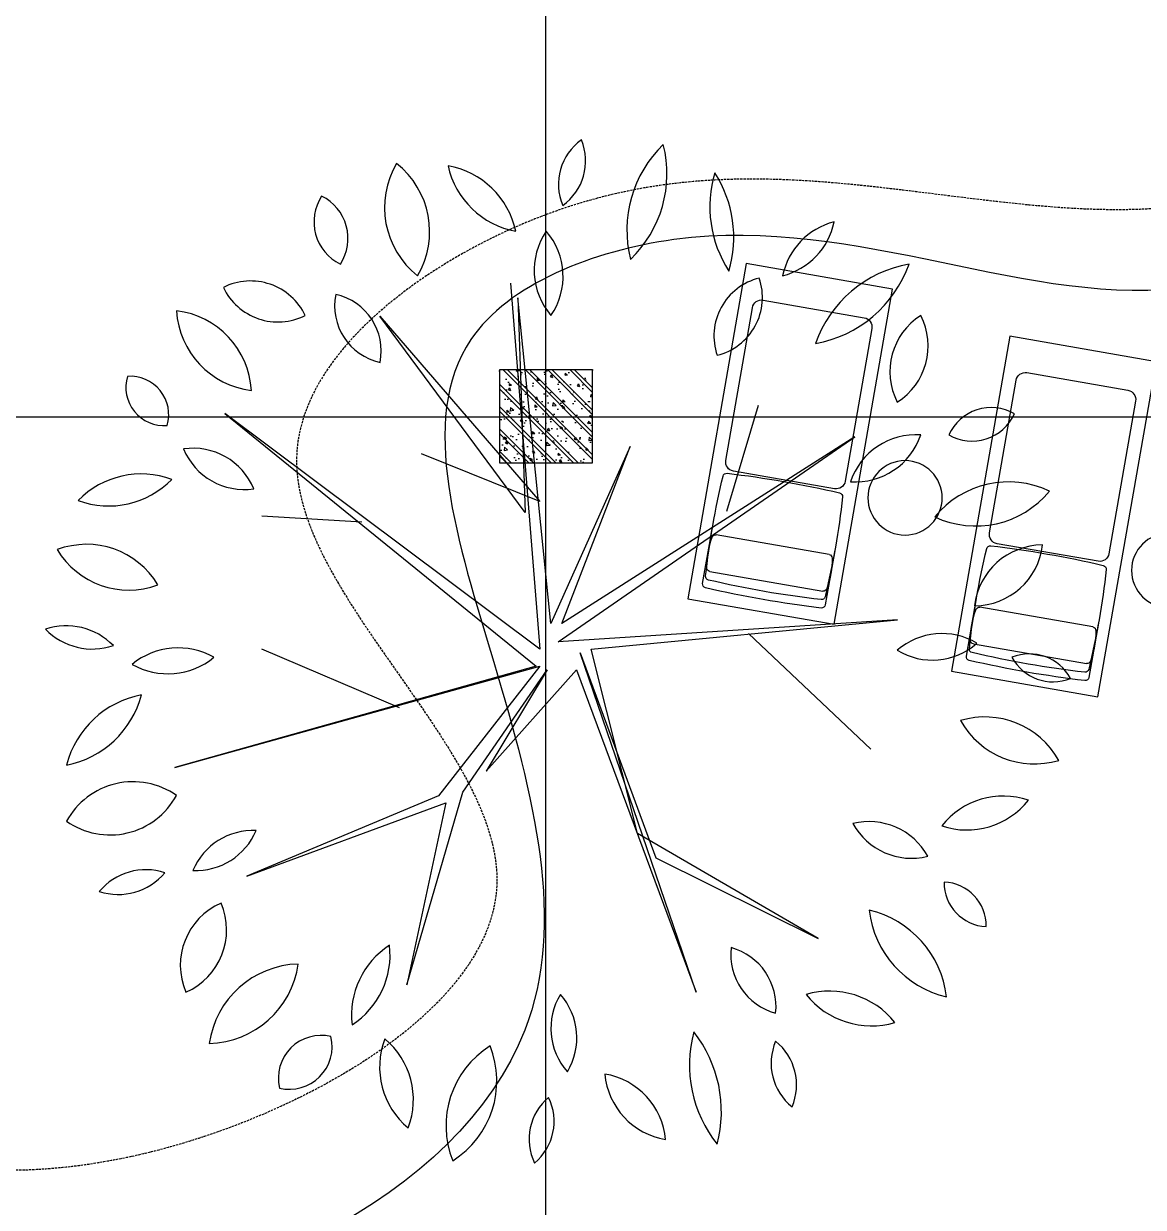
# Model space of a CAD drawing. Header units: millimetres. Extents: x -1030105 to 906887, y -616134 to 1220667.
# Drawn here: x -85500 to -79476, y 531841 to 538209 of the extents above; entities that cross this region are included whole.
import ezdxf
from ezdxf.enums import TextEntityAlignment as Align

# ---------------------------------------------------------------- set-up
doc = ezdxf.new("R2010")
doc.units = ezdxf.units.MM
doc.header["$MEASUREMENT"] = 0
doc.linetypes.add('CENTER', pattern=[2, 1.25, -0.25, 0.25, -0.25])
doc.linetypes.add('DASH', pattern=[0.35, 0.25, -0.1])
for name, color, linetype in [('A-Column', 4, 'Continuous'), ('A-Fur', 143, 'Continuous'), ('A-Furniture', 143, 'Continuous'), ('A-Tree', 98, 'Continuous'), ('XR-BC-zColumn$0$LBC - BEACH CLUB - 240809 DG Rev$0$DA-WALL-PATT', 8, 'Continuous')]:
    doc.layers.add(name, color=color, linetype=linetype)
doc.styles.add('Arial_Bold', font='arialbd.ttf')

# ---------------------------------------------------------------- blocks, each defined once
blk = doc.blocks.new('A$C0D5C7A2D')
at = {"color": 0, "ltscale": 50}
for p, q in [((0, 400.0000000000073), (1829.999999999985, 400.0000000000146)), ((0, -400), (0, 400.0000000000073)), ((1830.000000000015, 400.0000000000073), (1830.000000000015, -399.9999999999927)), ((401.1330358995765, 335), (93.82251094018284, 335.0000000000146)), ((165.3525005067931, -308.3565616393753), (165.3525005067931, 308.3565616393898)), ((365.3525005068077, 308.3565616393898), (365.3525005068077, -308.3565616393753)), ((93.82299424723897, -334.9995184570435), (409.5775239173818, -334.9914406047683)), ((1829.999999999985, -399.9999999999854), (0, -400))]:
    blk.add_line(p, q, dxfattribs=at)
at = {"ltscale": 100}
blk.add_lwpolyline([(768.2694097508793, -326.0599177405675), (1602.341060336228, -326.0599177405529, 0.414213562373095), (1652.341060336228, -276.0599177405602), (1652.341060336228, 276.059917837083, 0.414213562373095), (1602.341060336228, 326.0599178370758), (768.2694097508793, 326.0599178370758, 0.414213562373095), (718.2694097508793, 276.0599178370685), (718.2694097508938, -276.0599177405675, 0.414213562373095)], format="xyb", close=True, dxfattribs=at)
at = {"color": 0, "ltscale": 50}
for centre, radius, start, end in [((93.82251094019739, 315.0000000000146), 20, 90, 176.6310200557404), ((137.976660288361, 306.1023011143043), 19.99999999999968, 93.33269650021788, 176.5159236143638), ((137.976660288361, 306.102301114508), 19.99999999999998, 93.33269642171011, 176.5159236170685), ((409.5775238785573, -3830.494071856072), 4165.502631381393, 86.24549760943165, 93.7545024106176), ((409.5775238785718, -3830.494071856072), 4165.502631381392, 90.11615257403979, 93.75450240895366), ((185.3525005067931, 308.3565616393898), 20.00000000000023, 99.49424004758163, 180), ((265.3525005067931, -169.9999999336724), 504.9999999999933, 80.50575995241839, 99.49424004758163), ((345.3525005068077, 308.3565616393898), 20.00000000000019, 0, 80.50575995241839), ((681.178385760446, 306.1023012241858), 20.00000000000015, 3.484076857772623, 86.66730263620853), ((5712.761014941061, -1.20587574201636e-05), 5647.761014941063, 176.7907657975486, 183.2092290454708), ((5424.977023095838, 0.00855957143357955), 5315.853593084611, 176.6858868585211, 183.3141131435598), ((5424.977023096377, 0.008559571440855507), 5315.85359308516, 176.6858868585211, 183.3141131435598), ((-4605.821976531282, 0.008559386271372205), 5315.853592586296, 356.6858868547755, 3.314113146729399), ((93.82248259331391, -314.9995184635845), 19.99999999999993, 183.368974530637, 270.0014657809409), ((137.976660301123, -306.085182191986), 20.0000000000004, 183.4840763862604, 266.667303473062), ((137.976660301123, -306.085182191986), 19.99999999999883, 183.4840763862604, 266.667303473062), ((185.3525005067931, -308.3565616393753), 20.00000000000019, 180, 260.5057599524184), ((345.3525005068077, -308.3565616393753), 20.00000000000023, 279.4942400475816, 0), ((681.1783857689152, -306.0851823056364), 20.0000000000006, 273.3326973637914, 356.5159231146627), ((409.5775239173818, 3830.511190785044), 4165.502631389813, 266.2454975893824, 273.7545023905683), ((409.5775239173963, 3830.511190785044), 4165.502631389816, 266.2454975893824, 270), ((265.3525005067786, 169.9999999336869), 504.9999999999986, 260.5057599524184, 279.4942400475816)]:
    blk.add_arc(centre, radius, start, end, dxfattribs=at)
at = {"layer": 'A-Fur', "ltscale": 100}
blk.add_circle((735.4367895802279, 658.5539192926808), 200, dxfattribs=at)
blk = doc.blocks.new('*U1451')
at = {"layer": 'A-Furniture', "rotation": 30}
blk.add_blockref('A$C0D5C7A2D', (-677.7747646396019, -656.0596715561915), dxfattribs=at)
blk = doc.blocks.new('FUR')
at = {"layer": 'A-Furniture'}
blk.add_spline([(-33915.95049999998, 30607.97072861483), (-33944.45049999998, 30609.47072861483), (-37418.45049999998, 29101.97072861483), (-37726.45049999998, 27053.97072861483), (-37216.45049999998, 25232.97072861483), (-37626.45049999998, 21208.97072861483), (-38739.45049999998, 18856.47072861483), (-41860.0081210901, 14803.08198061958), (-43043.24408312602, 12422.28141322406), (-43017.45049999998, 9941.470728614833), (-40833.45049999998, 8086.970728614833), (-38106.95049999998, 9497.470728614833), (-38274.45049999998, 11476.47072861483), (-38397.80660422644, 13212.30405925063), (-37304.95049999998, 13750.47072861483), (-34499.95049999998, 13496.47072861483), (-32540.45049999998, 14865.47072861483), (-32373.95049999998, 19055.97072861483), (-32478.95049999998, 20125.47072861483), (-32317.95049999998, 21223.47072861483), (-30829.45049999998, 21995.47072861483), (-30221.95049999998, 22657.47072861483), (-30468.95049999998, 23962.47072861483), (-31626.45049999998, 24580.47072861483), (-32324.45049999998, 25527.47072861483), (-32040.45049999998, 28028.97072861483), (-32099.45049999998, 29098.47072861483), (-33294.95049999998, 30495.97072861483), (-33915.95049999998, 30607.97072861483)], degree=3, dxfattribs=at)
at = {"layer": 'A-Furniture', "color": 8, "linetype": 'DASH', "ltscale": 50}
blk.add_spline([(-36645.95049999999, 29577.47072861495), (-37284.45049999998, 28277.47072861483), (-36675.95049999998, 26341.97072861483), (-36462.95049999998, 23656.47072861483), (-37614.45049999998, 20052.97072861483), (-40425.45049999998, 16181.97072861483), (-42273.95049999998, 13633.47072861483), (-42830.45049999998, 10963.97072861483), (-42046.95049999998, 9111.970728614833), (-39697.45049999998, 8971.970728614833), (-38257.95049999998, 10282.47072861483), (-39333.95049999998, 12605.97072861483), (-37866.45049999998, 13928.97072861483), (-35697.95049999998, 13970.47072861483), (-34500.45049999998, 13942.47072861483), (-32415.95049999998, 18555.47072861483), (-32463.95049999998, 21915.47072861483), (-30662.95049999998, 22278.97072861483), (-30458.45049999998, 23386.97072861483), (-31963.45049999998, 24633.97072861483), (-33008.95049999998, 26389.97072861483), (-32199.45049999998, 28679.97072861483), (-33338.45049999998, 30307.97072861483), (-34838.45049999998, 30476.97072861483), (-36022.95049999998, 30096.47072861483), (-36645.95049999998, 29577.47072861483)], degree=3, dxfattribs=at)
blk.add_open_spline([(-56447.03599999993, -6097.049467972713), (-55194.80878073322, -4879.432741814177), (-50278.88373038909, -2284.573604768259), (-42421.47772418463, -5454.796933513135), (-32732.45049999998, -11254.02927138517), (-23301.95049999998, -9202.029271385167), (-18023.95049999998, -504.5292713851668), (-16595.45049999998, 8921.470728614833), (-19600.32320915881, 15918.27845925349), (-21321.18391267408, 18705.60147339047), (-21789.72381129679, 19344.96383619693)], degree=3, knots=[32574.7262056019, 32574.7262056019, 32574.7262056019, 32574.7262056019, 37697.74124470179, 48060.13185932349, 55585.25195803288, 69452.98974218499, 76151.42226405158, 84447.8370469563, 94470.7732435007, 98031.73488863441, 98031.73488863441, 98031.73488863441, 98031.73488863441], dxfattribs=at)
at = {"color": 0, "linetype": 'ByBlock', "lineweight": -2, "transparency": 16777216, "xscale": -0.9999999999999998, "rotation": 290.1062545573157}
for p in [(-36453.31265518419, 12611.90289357095), (-35034.44705484866, 12221.53149989597)]:
    blk.add_blockref('*U1451', p, dxfattribs=at)
blk = doc.blocks.new('12PPLT11')
at = {"color": 0, "linetype": 'ByBlock'}
for p, q in [((-0.04409608227797435, 0.3483338719713629), (-0.0159519989446153, -0.0034782946952987)), ((-0.03706008227789681, 0.334261371971337), (-0.03002408227791875, 0.127864871971326)), ((-0.005397998944658866, 0.02114853863798771), (-0.03706008227789681, 0.334261371971337)), ((-0.1695719156113071, 0.3166707053046594), (-0.0159519989446153, 0.1384192053046434)), ((-0.03002408227791875, 0.127864871971326), (-0.1695719156113071, 0.3166707053046594)), ((0.1635491677220671, 0.1290376219713494), (0.1940385843887569, 0.2310631219712889)), ((-0.3185010822779759, 0.2228541219713236), (-0.01946999894460077, -0.01989621136198139)), ((-0.0159519989446153, -0.0034782946952987), (-0.3185010822779759, 0.2228541219713236)), ((0.001638084388794425, 0.003557955304671623), (0.2865970843887453, 0.200572705304694)), ((0.2865970843887453, 0.200572705304694), (0.005156084388772797, 0.02114853863798771)), ((-0.0159519989446153, 0.1384192053046434), (-0.1297010822779612, 0.1841547886379828)), ((0.07082566772203336, 0.19119103863801), (-0.005397998944658866, 0.02114853863798771)), ((0.005156084388772797, 0.02114853863798771), (0.07082566772203336, 0.19119103863801)), ((-0.1870794156112652, 0.1184832053046989), (-0.283238415611315, 0.1243467886380358)), ((0.3276405010553916, 0.02466662197130631), (0.001638084388794425, 0.003557955304671623)), ((0.03330016772201816, -0.0034782946952987), (0.3276405010553916, 0.02466662197130631)), ((0.1846572510553486, 0.01176687197136062), (0.3019243343886799, -0.0996402946953765)), ((-0.1507265822779047, -0.05976829469537392), (-0.283238415611315, -0.0034782946952987)), ((0.02274616772206173, -0.006996461362007267), (0.09545175105541404, -0.2040112946953059)), ((0.1341498343887295, -0.3330090446953307), (0.02274616772206173, -0.006996461362007267)), ((0.0778616677221251, -0.1805571280286813), (0.03330016772201816, -0.0034782946952987)), ((-0.3665805822779404, -0.1172309613619973), (-0.0159519989446153, -0.01989621136198139)), ((-0.01946999894460077, -0.01989621136198139), (-0.3665805822779404, -0.1172309613619973)), ((-0.0159519989446153, -0.01989621136198139), (-0.1132836656112204, -0.1442032113619689)), ((-0.08983024894462233, -0.1406850446953172), (-0.008915998944651449, -0.02341437802863311)), ((-0.0675494989445724, -0.1207490446953727), (0.01922808438871471, -0.02341437802863311)), ((-0.008915998944651449, -0.02341437802863311), (-0.0675494989445724, -0.1207490446953727)), ((0.01922808438871471, -0.02341437802863311), (0.1341498343887295, -0.3330090446953307)), ((-0.1132836656112204, -0.1442032113619689), (-0.2973929989445878, -0.2216018780286504)), ((-0.1437730822779031, -0.3259727946953035), (-0.08983024894462233, -0.1406850446953172)), ((-0.2973929989445878, -0.2216018780286504), (-0.1062476656112494, -0.1512394613619676)), ((-0.1062476656112494, -0.1512394613619676), (-0.1437730822779031, -0.3259727946953035)), ((0.2514169177220467, -0.2814099613620158), (0.0778616677221251, -0.1805571280286813)), ((0.09545175105541404, -0.2040112946953059), (0.2514169177220467, -0.2814099613620158))]:
    blk.add_line(p, q, dxfattribs=at)
for centre, radius, start, end in [((0.05434758438878617, 0.4430904553046844), 0.05243733333333332, 125.4093320015279, 202.7100879987564), ((-0.024407165611251, 0.4655842053046513), 0.05243733333333332, 305.409332001528, 22.71008799875637), ((0.1814316677221086, 0.3992276219713347), 0.1137750833333333, 133.8116859996644, 194.3077339994046), ((-0.007579748944635867, 0.4532126219713177), 0.1137750833333333, 313.8116859996644, 14.3077339994046), ((-0.08176558227796704, 0.420931788638029), 0.08348141666666667, 149.4737229994703, 231.7585849989431), ((-0.2053491656113238, 0.3977677053046307), 0.08348141666666667, 329.4737229994703, 51.7585849989431), ((-0.02436366561131109, 0.4785027053046633), 0.08172058333333332, 192.3059549989146, 259.6848969995538), ((-0.1188395822779285, 0.3806856219713097), 0.08172058333333332, 12.30595499891467, 79.68489699955371), ((0.2617562510554379, 0.4217917886380178), 0.1143496666666667, 163.4642289982347, 212.7905639989496), ((0.05600716772210035, 0.3924089553046883), 0.1143496666666667, 343.4642289982347, 32.79056399894964), ((-0.1878847489446116, 0.4071567053046294), 0.04510308333333333, 146.8150689989245, 244.0193430010408), ((-0.2453901656112905, 0.3912984553046215), 0.04510308333333333, 326.8150689989245, 64.01934300104078), ((0.04495741772211659, 0.3605282886380223), 0.06638033333333333, 145.5247849991495, 220.8327339997949), ((-0.05998941561131232, 0.3546998719712917), 0.06638033333333333, 325.5247849991495, 40.83273399979491), ((0.200975001055447, 0.4205376219713344), 0.0671975, 284.1003569999932, 348.4650159990404), ((0.2831860843887171, 0.3419275386379752), 0.0671975, 104.1003569999932, 168.4650159990404), ((0.3598354177220173, 0.250708288638009), 0.1178019166666666, 100.3005050002654, 160.4476489979855), ((0.2277621677220623, 0.40603612197134), 0.1178019166666666, 280.3005050002654, 340.4476489979855), ((0.2086239177220932, 0.2974604553047016), 0.05733175, 103.8913860003663, 198.9039470001594), ((0.1406201677220906, 0.3345408719713419), 0.05733175, 283.8913860003663, 18.90394700015941), ((-0.2939323322779117, 0.2921076219713541), 0.05821033333333332, 25.45365099960478, 116.6851970002433), ((-0.2675138322779276, 0.3691355386380337), 0.05821033333333332, 205.4536509996048, 296.6851970002433), ((-0.1574909156112199, 0.326555455304657), 0.05570899999999999, 168.8066020017208, 257.6390980000355), ((-0.224065748944561, 0.2829521219713342), 0.05570899999999999, 348.8066020017208, 77.6390980000354), ((-0.2833924156112744, 0.3263592886380025), 0.081791, 183.318928997754, 263.1903649993824), ((-0.3747442489445802, 0.2404101219713652), 0.081791, 3.318928997754036, 83.1903649993824), ((0.3845051677220681, 0.2631555386379887), 0.06404974999999999, 122.5817349989141, 207.1799880000926), ((0.2930371677221117, 0.2878682053046759), 0.06404974999999999, 302.5817349989142, 27.17998800009267), ((-0.3769142489445656, 0.2481650386380068), 0.03687258333333333, 163.4933460002688, 274.4697340005599), ((-0.409393665611212, 0.2218811219713643), 0.03687258333333333, 343.4933460002688, 94.46973400055995), ((0.4176426677220206, 0.1840275386380199), 0.04460749999999999, 59.98145399876235, 155.6675900021344), ((0.399313917722111, 0.2410311219713037), 0.04460749999999999, 239.9814539987623, 335.6675900021344), ((0.3454191677220635, 0.1362267886379982), 0.06633966666666666, 86.02821899989966, 161.3697620011935), ((0.2871507510553784, 0.2235999553046781), 0.06633966666666666, 266.0282189998997, 341.3697620011936), ((-0.3491485822779623, 0.1264337886379963), 0.06314383333333333, 22.57230599832171, 98.33354300052417), ((-0.2999935822779207, 0.213148538637995), 0.06314383333333333, 202.5723059983217, 278.3335430005242), ((-0.3989077489445663, 0.08020112197135632), 0.08471958333333332, 69.72013800043797, 135.6489100009364), ((-0.4301238322778929, 0.2188924553046832), 0.08471958333333332, 249.720138000438, 315.6489100009364), ((0.4344767510553993, 0.0653373719713386), 0.09187275, 64.73526299976963, 140.5781150001319), ((0.4027173343887398, 0.2067636219713336), 0.09187275, 244.7352629997696, 320.5781150001318), ((-0.4111429156113218, 0.1333121219713576), 0.07996766666666667, 210.9482359987117, 290.5783939994005), ((-0.4516179989445845, 0.01732262197131718), 0.07996766666666667, 30.9482359987117, 110.5783939994005), ((0.4672332510553971, 0.03076528863800831), 0.06592175, 90.25287399973678, 173.5220829983265), ((0.4014415010553876, 0.1041237053046871), 0.06592175, 270.2528739997368, 353.5220829983265), ((-0.4458463322779451, 0.05967703863802853), 0.06300191666666666, 224.2576500004793, 288.5926609999777), ((-0.4708814156113021, -0.04400487802865882), 0.06300191666666666, 44.25765000047925, 108.5926609999777), ((0.3703698343887254, -0.05344996136199143), 0.06502333333333332, 58.87476399947934, 131.2135239983133), ((0.3611393343887812, 0.05112703863801471), 0.06502333333333332, 238.8747639994794, 311.2135239983133), ((-0.3733484989445515, 0.04283153863798361), 0.06992266666666666, 240.5094850007264, 309.2919899988486), ((-0.3634898322778781, -0.07214696136196608), 0.06992266666666666, 60.50948500072646, 129.2919899988486), ((0.4770610843887724, 0.009814455304649528), 0.04464991666666666, 208.1981359996358, 292.1917869995008), ((0.4545749177220912, -0.05262612802863487), 0.04464991666666666, 28.19813599963577, 112.1917869995009), ((-0.3813518322779075, -0.1379567946952989), 0.09234183333333335, 100.8761590000109, 165.4479129982681), ((-0.4881549156112897, -0.02407187802867838), 0.09234183333333335, 280.8761590000109, 345.447912998268), ((0.4592742510553762, -0.03232529469534029), 0.08137058333333333, 209.1951969987626, 286.7189009994869), ((0.4116491677220964, -0.1499477113620458), 0.08137058333333333, 29.19519699876264, 106.7189009994869), ((-0.4068282489446347, -0.2036111280286832), 0.07279833333333333, 54.97446300017218, 151.3792250010594), ((-0.4289492489446047, -0.109125711361969), 0.07279833333333333, 234.9744630001721, 331.3792250010594), ((0.4293947510553835, -0.2198573780286779), 0.07530733333333332, 71.37116599942652, 141.7535400009083), ((0.3943076677220461, -0.1018769613620236), 0.07530733333333332, 251.3711659994265, 321.7535400009083), ((0.3003038343887283, -0.2335269613619744), 0.06442966666666666, 28.80716499953392, 103.9198800004392), ((-0.3462229156112855, -0.1535553780286705), 0.06249758333333334, 267.1724340003306, 337.236468999614), ((-0.2916762489445546, -0.2401590446953321), 0.06249758333333334, 87.17243400033057, 157.236468999614), ((0.3412605843886993, -0.1399431280286763), 0.06442966666666666, 208.8071649995339, 283.9198800004392), ((-0.3944963322779813, -0.2736659613620134), 0.05835274999999999, 71.81924599980185, 140.0817599987332), ((-0.421043582277882, -0.1807817113619876), 0.05835274999999999, 251.8192459998019, 320.0817599987332), ((0.4147226677221241, -0.2277722946953702), 0.04222583333333333, 179.2557220021193, 267.6286589995032), ((0.3707532510553548, -0.2694134613619781), 0.04222583333333333, 359.2557220021192, 87.62865899950317), ((-0.296434582277918, -0.307076711362015), 0.06498733333333333, 113.47529200124, 203.4559599996687), ((-0.3819396656112986, -0.2733360446953554), 0.06498733333333333, 293.47529200124, 23.45595999966874), ((0.396700584388789, -0.2431779613619938), 0.0967875, 186.54868600067, 256.8911319995395), ((0.2785930010553557, -0.3484816280286509), 0.0967875, 6.54868600067002, 76.89113199953944), ((-0.1170221656112673, -0.3550754613619915), 0.07992766666666666, 122.8873140000795, 186.7253339983677), ((-0.2397997489446198, -0.2973172946953753), 0.07992766666666666, 302.8873140000795, 6.725333998367705), ((0.2261086677220874, -0.2966867113619855), 0.05859191666666665, 173.6499809978664, 254.651444999303), ((0.1523675010554371, -0.346708544695332), 0.05859191666666665, 353.6499809978664, 74.651444999303), ((-0.3360968322779172, -0.2936292946953358), 0.08883749999999999, 271.6327640001786, 352.0267889979866), ((-0.2455868322779224, -0.3947534613619723), 0.08883749999999999, 91.63276400017855, 172.0267889979866), ((0.05743191772206302, -0.3677345446953382), 0.06279416666666666, 148.7876610017853, 221.5977109985612), ((-0.0432319156112726, -0.3768827113619864), 0.06279416666666666, 328.7876610017854, 41.5977109985612), ((0.3027370010554549, -0.2848042946953342), 0.08059875, 218.6962139995009, 286.2415449998232), ((0.2623744177220715, -0.4125760446952995), 0.08059875, 38.6962139995009, 106.2415449998232), ((-0.2261904989445611, -0.4156024613619707), 0.04104691666666667, 76.54190600001937, 193.4774259998473), ((0.2511479177220437, -0.4026752113620091), 0.1233375833333333, 165.2071099987095, 218.3217489999709), ((0.0351348343887139, -0.4476627113619998), 0.1233375833333333, 345.2071099987095, 38.32174899997089), ((-0.2565539989445824, -0.3852491280286472), 0.04104691666666667, 256.5419060000193, 13.4774259998473), ((-0.09402816561123473, -0.4049786280286582), 0.07587533333333334, 159.1169870000139, 230.3606239999304), ((-0.2133241656113043, -0.4363617113620251), 0.07587533333333334, 339.1169870000139, 50.36062399993038), ((-0.01558799894461771, -0.4613768780286875), 0.09055483333333332, 122.1169889999252, 201.7275270020464), ((-0.147852748944608, -0.4182029613620273), 0.09055483333333332, 302.1169889999251, 21.72752700204642), ((0.2598737510553448, -0.4013252113620354), 0.05361883333333333, 156.775419000459, 231.2879719996091), ((0.1770663343887691, -0.4220201280286631), 0.05361883333333333, 336.7754190004591, 51.28797199960912), ((0.1166494177221082, -0.4051363780286863), 0.07050225, 185.3195600014627, 260.4189679995899), ((0.03471625105544263, -0.4811915446953492), 0.07050225, 5.319560001462722, 80.41896799958994), ((0.02581150105539365, -0.4742419613620257), 0.05212266666666666, 129.7475050001382, 206.0709009984855), ((-0.05433524894465336, -0.457073461361972), 0.05212266666666666, 309.7475050001382, 26.07090099848551)]:
    blk.add_arc(centre, radius, start, end, dxfattribs=at)
blk = doc.blocks.new('CÂY')
at = {"layer": 'A-Tree', "color": 8, "ltscale": 10, "xscale": 5600, "yscale": 5600, "zscale": 5600}
blk.add_blockref('12PPLT11', (6560.093908581781, 25751.67452649376), dxfattribs=at)
blk = doc.blocks.new('BỐ TRÍ LAY OUT')
at = {"layer": 'A-Furniture', "color": 3}
for name, p in [('CÂY', (4286.75486311756, 4469.288343299762)), ('FUR', (48783.7433631176, 18654.71482977469))]:
    blk.add_blockref(name, p, dxfattribs=at)
blk = doc.blocks.new('*U1486')
at = {"color": 8, "linetype": 'CENTER', "ltscale": 500}
blk.add_line((-6392.643045294039, 7811.817619178139), (-6055.4829418041, 7811.817619178139), dxfattribs=at)
at = {"style": 'Arial_Bold'}
blk.add_attdef('TRUC', text='', height=2.5, dxfattribs=at).set_placement((-6401.947800032925, 7811.817619178007), align=Align.MIDDLE_CENTER)
blk = doc.blocks.new('*U1487')
at = {"color": 8, "linetype": 'CENTER', "ltscale": 500}
blk.add_line((-6401.947800033063, 7821.122373916886), (-6401.947800033064, 8224.897619178022), dxfattribs=at)
at = {"style": 'Arial_Bold'}
blk.add_attdef('TRUC', text='', height=2.5, dxfattribs=at).set_placement((-6401.947800032925, 7811.817619178007), align=Align.MIDDLE_CENTER)
blk = doc.blocks.new('TRỤC')
at = {"color": 0, "xscale": 199.9999999999901, "yscale": 199.9999999999901, "zscale": 199.9999999999901}
for name, p in [('*U1487', (1299289.560006554, -1575802.327948784)), ('*U1486', (1270336.330398289, -1530863.52383555))]:
    blk.add_blockref(name, p, dxfattribs=at)
blk = doc.blocks.new('KIẾN TRÚC')
h = blk.add_hatch(color=9)
h.dxf.hatch_style = 1
edge = h.paths.add_edge_path(flags=16)
edge.add_line((62281.95049999998, 27412.02927138517), (55232.82389649404, 27412.02927138505))
edge.add_arc((32545.50878812408, 30716.66293956665), 22926.72829924391, 284.53695158247865, 351.7125813344091, ccw=False)
edge.add_line((38300.21700792988, 8523.911784915952), (13217.51784992669, 8523.911784910597))
edge.add_arc((23753.10182550838, 24110.84943410289), 18813.58963585476, 227.7677182561868, 235.9442986410003, ccw=False)
edge.add_arc((7788.819823088517, 12733.3910908635), 4187.039666959467, 236.0590124962323, 322.4360737019827, ccw=False)
edge.add_arc((13873.5970987339, 18503.25729619298), 12505.26566685072, 190.8327360748526, 227.6605687844487, ccw=False)
edge.add_arc((25477.52443721271, 20792.18331255531), 24332.69085544715, 180.6832153365221, 190.991126688788, ccw=False)
edge.add_arc((3282.93561756362, 20557.21277457592), 2137.084471138149, 101.08076224722828, 181.479400931386, ccw=False)
edge.add_line((2872.204064266523, 22654.45611475036), (4986.06665855035, 23013.11448664329))
edge.add_arc((28039.69241930227, 24288.4119512235), 23088.87273861522, 153.2014320220877, 183.1663029992741, ccw=False)
edge.add_arc((10232.26976538847, 40544.64471371844), 6483.106001901682, 182.8401094538115, 244.3962742115525, ccw=False)
edge.add_arc((-6425.00274742386, 39970.86676714511), 10185.26120742048, 1.420812516492314, 26.70695635716553)
edge.add_arc((10590.58143904217, 49414.25633883046), 9292.69259551461, 144.7133172211654, 211.5754885360199, ccw=False)
edge.add_arc((-12326.15115191392, 64090.21360378864), 17935.64217367859, 328.7375359512051, 356.1899532233969)
edge.add_arc((16735.32676788772, 62308.59922571364), 11181.04393981935, 84.1243873636841, 176.9761863570094, ccw=False)
edge.add_arc((20708.98128665387, 99752.52490135818), 26473.21942281876, 263.8653720447036, 288.4869561324928)
edge.add_arc((35667.35201082098, 54479.70646712999), 21207.13938727637, 73.35106851793267, 108.03023985438841, ccw=False)
edge.add_arc((44765.46109434243, 84516.17499720305), 10177.42256554817, 252.7258710955127, 285.7130125077479)
edge.add_arc((49658.99676799333, 68415.98596348311), 6655.601145545619, 49.49953772748103, 108.7311152981473, ccw=False)
edge.add_arc((48035.04809900769, 66009.84854850778), 9545.540963997893, -2.328829575281418, 51.46764420018991, ccw=False)
edge.add_line((57572.70516659174, 65621.96975748474), (49483.50000000001, 65623.9117849106))
edge.add_line((49483.50000000001, 65623.9117849106), (62281.95049999965, 65623.9117849191))
edge.add_line((62281.95049999965, 65623.9117849191), (62281.95049999998, 27412.02927138517))
h.paths.add_polyline_path([(0, 77895.5), (64428.50000000001, 77895.5), (64428.50000000001, -0.577250000089407), (-1.792749999687658, 0.577250000089407)])
at = {"color": 3}
blk.add_blockref('TRỤC', (5188.757962470409, 8718.304113260703), dxfattribs=at)
blk = doc.blocks.new('*U1464')
at = {"layer": 'XR-BC-zColumn$0$LBC - BEACH CLUB - 240809 DG Rev$0$DA-WALL-PATT'}
h = blk.add_hatch(dxfattribs=at)
h.set_pattern_fill('1BT-01', color=256, scale=20, pattern_type=2)
h.set_pattern_definition([(49.99999999999999, (0, 0), (143.4520365201507, -12.55042699651902), [15, -165]), (355, (0, 0), (-27.7502667226, 150.4384267400024), [12, -132]), (100.4514, (11.954336, -1.045868), (115.7018763428043, 137.8879084121907), [12.748038, -140.2284224]), (46.18420000000001, (0, 40), (213.4482097251289, -33.10380286580362), [22.5, -247.5]), (96.6356, (17.787349, 37.2413386), (186.9325411097407, 194.8235741800883), [19.1220576, -210.3426]), (351.1842, (0, 40), (186.9323890267254, 194.8237201850649), [18, -198]), (21, (20, 30), (119.3814104236923, -80.52377813306776), [15, -165]), (326.0000000000001, (20, 30), (48.66306638431634, 145.0300090093706), [12, -132]), (71.4514, (29.9484466, 23.2896788), (168.044525716298, 64.50609934199048), [12.748038, -140.2284224]), (37.50000000000001, (0, 0), (2.431971063458134, 66.5787707662623), [0, -130.4, 0, -134, 0, -132.5]), (7.499999999999999, (0, 0), (52.61390748842972, 78.88234237647205), [0, -76.39999999999999, 0, -127.4, 0, -50.5]), (327.5, (-44.6, 0), (106.7644872344818, -4.510974346875951), [0, -50, 0, -156, 0, -207]), (317.5, (-64.6, 0), (116.6372338684772, 20.02099646646354), [0, -65, 0, -103.6, 0, -147]), (45, (0, 0), (-60.10407640085654, 60.10407640085654), []), (45, (0, 24.5), (-60.10407640085654, 60.10407640085654), [])])
h.paths.add_polyline_path([(6.123233995736766e-15, 0), (500, 0), (500, 500), (6.123233995736766e-15, 500)])
at = {"color": 0}
blk.add_lwpolyline([(6.123233995736766e-15, 0), (500, 0), (500, 500), (6.123233995736766e-15, 500)], close=True, dxfattribs=at).dxf.unprotected_set("ltscale", 0)
blk = doc.blocks.new('cot tang tren')
at = {"rotation": 270}
blk.add_blockref('*U1464', (29235.65000416711, 88319.34139119787), dxfattribs=at)

msp = doc.modelspace()

# ---------------------------------------------------------------- block references
at = {"color": 3}
for name, p in [('KIẾN TRÚC', (-106778.5, 495876.5)), ('BỐ TRÍ LAY OUT', (-93480.29286311776, 504642.1131132607))]:
    msp.add_blockref(name, p, dxfattribs=at)
at = {"layer": 'A-Column'}
msp.add_blockref('cot tang tren', (-112175.3889829109, 448026.8494373155), dxfattribs=at)

doc.saveas('drawing.dxf')
